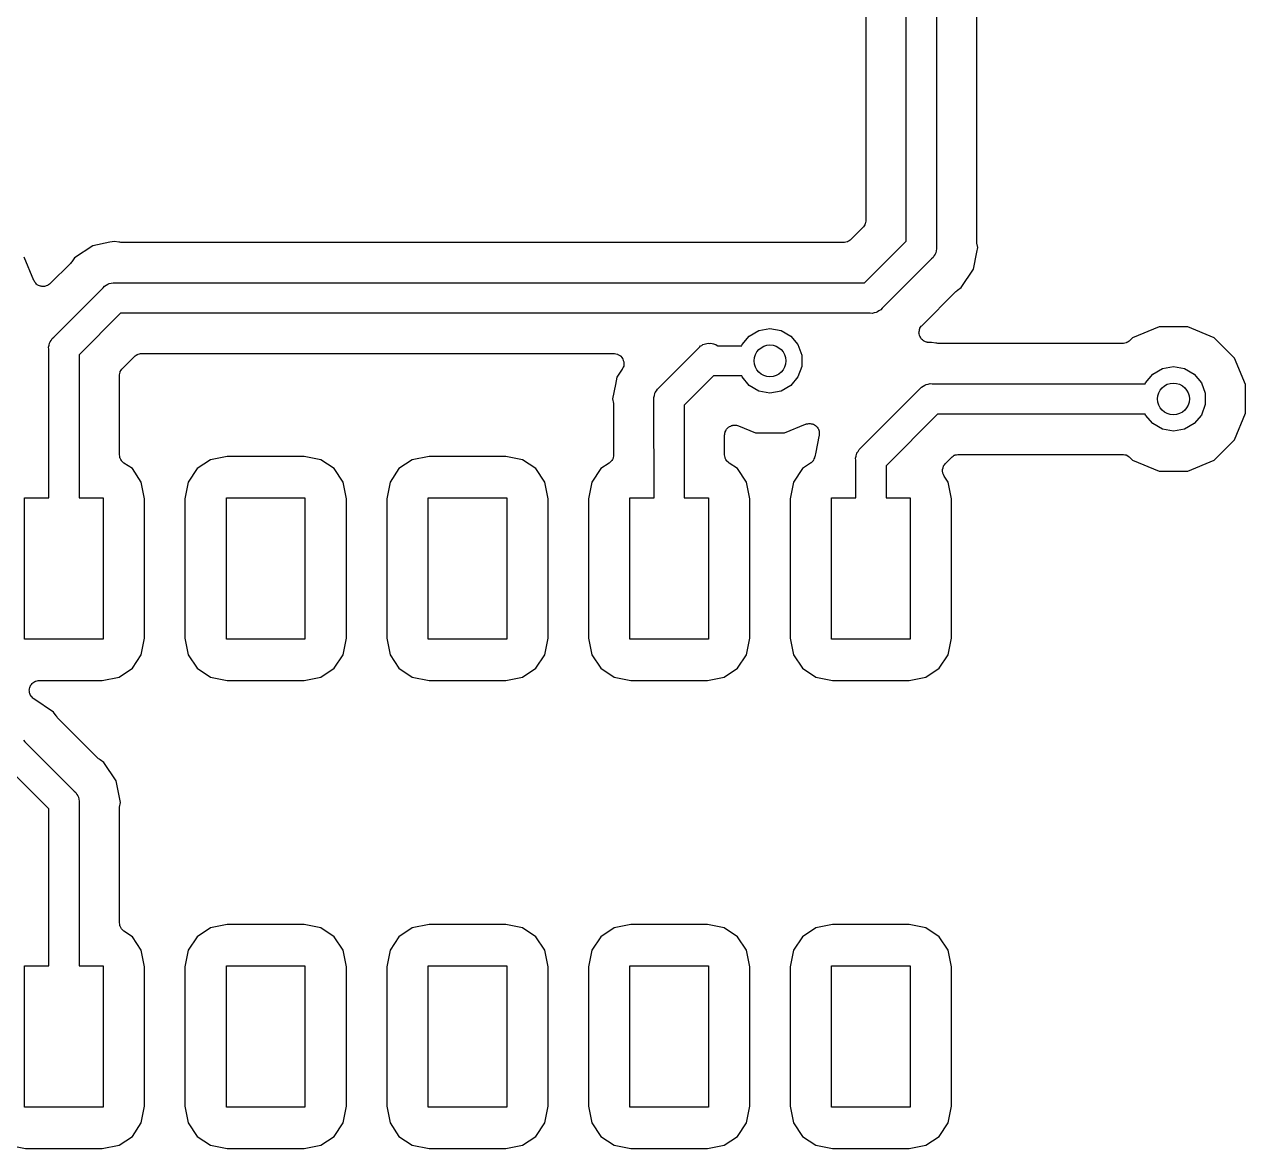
# Model space of a CAD drawing. Extents: x 40 to 163, y -163 to -37.
# Drawn here: x 116.34 to 131.72, y -140.25 to -126.1 of the extents above; entities that cross this region are included whole.
import ezdxf

# ---------------------------------------------------------------- set-up
doc = ezdxf.new("R2010")
doc.units = 0
doc.header["$MEASUREMENT"] = 0
doc.layers.add('BLACK', color=7, linetype='CONTINUOUS')

msp = doc.modelspace()

# ---------------------------------------------------------------- linework, layer by layer
at = {"layer": 'BLACK', "linetype": 'CONTINUOUS'}
for p, q in [((126.936, -103.586), (126.937, -128.563)), ((127.445, -128.826), (127.444, -103.513)), ((127.825, -103.584), (127.825, -128.897)), ((128.333, -128.824), (128.333, -103.847)), ((126.899, -128.653), (126.748, -128.804)), ((126.903, -128.648), (126.899, -128.653)), ((126.907, -128.645), (126.903, -128.648)), ((126.915, -128.63), (126.907, -128.645)), ((126.925, -128.617), (126.915, -128.63)), ((126.926, -128.611), (126.925, -128.617)), ((126.929, -128.607), (126.926, -128.611)), ((126.932, -128.59), (126.929, -128.607)), ((126.936, -128.574), (126.932, -128.59)), ((126.937, -128.563), (126.936, -128.569)), ((126.936, -128.569), (126.936, -128.574)), ((117.418, -128.839), (117.202, -128.882)), ((117.475, -128.828), (117.418, -128.839)), ((117.532, -128.839), (117.475, -128.828)), ((117.544, -128.839), (117.532, -128.839)), ((117.556, -128.841), (117.544, -128.839)), ((126.658, -128.841), (117.556, -128.841)), ((126.664, -128.841), (126.658, -128.841)), ((126.669, -128.841), (126.664, -128.841)), ((126.685, -128.837), (126.669, -128.841)), ((126.702, -128.834), (126.685, -128.837)), ((126.706, -128.831), (126.702, -128.834)), ((126.712, -128.83), (126.706, -128.831)), ((126.725, -128.82), (126.712, -128.83)), ((126.74, -128.812), (126.725, -128.82)), ((126.743, -128.808), (126.74, -128.812)), ((126.748, -128.804), (126.743, -128.808)), ((126.921, -129.35), (127.445, -128.826)), ((128.336, -128.836), (128.333, -128.824)), ((128.336, -128.848), (128.336, -128.836)), ((117.202, -128.882), (116.971, -129.036)), ((127.81, -128.987), (127.796, -129.007)), ((127.813, -128.979), (127.81, -128.987)), ((127.817, -128.971), (127.813, -128.979)), ((127.821, -128.946), (127.817, -128.971)), ((127.828, -128.922), (127.821, -128.946)), ((127.825, -128.897), (127.828, -128.922)), ((128.293, -129.178), (128.336, -128.962)), ((128.347, -128.905), (128.336, -128.848)), ((128.336, -128.962), (128.347, -128.905)), ((116.461, -129.318), (116.34, -129.026)), ((116.924, -129.104), (116.668, -129.359)), ((116.931, -129.093), (116.924, -129.104)), ((116.939, -129.084), (116.931, -129.093)), ((116.971, -129.036), (116.939, -129.084)), ((127.764, -129.046), (127.141, -129.669)), ((127.783, -129.029), (127.764, -129.046)), ((127.796, -129.007), (127.783, -129.029)), ((128.139, -129.409), (128.293, -129.178)), ((116.468, -129.33), (116.461, -129.318)), ((116.474, -129.342), (116.468, -129.33)), ((116.48, -129.348), (116.474, -129.342)), ((116.485, -129.355), (116.48, -129.348)), ((116.496, -129.364), (116.485, -129.355)), ((116.505, -129.373), (116.496, -129.364)), ((116.513, -129.377), (116.505, -129.373)), ((116.52, -129.382), (116.513, -129.377)), ((116.533, -129.386), (116.52, -129.382)), ((116.545, -129.392), (116.533, -129.386)), ((116.554, -129.393), (116.545, -129.392)), ((116.562, -129.395), (116.554, -129.393)), ((116.575, -129.395), (116.562, -129.395)), ((116.589, -129.396), (116.575, -129.395)), ((116.597, -129.394), (116.589, -129.396)), ((116.606, -129.393), (116.597, -129.394)), ((116.618, -129.388), (116.606, -129.393)), ((116.632, -129.384), (116.618, -129.388)), ((116.639, -129.38), (116.632, -129.384)), ((116.646, -129.376), (116.639, -129.38)), ((116.657, -129.367), (116.646, -129.376)), ((116.668, -129.359), (116.657, -129.367)), ((116.711, -130.034), (117.334, -129.411)), ((117.334, -129.411), (117.351, -129.392)), ((117.351, -129.392), (117.373, -129.379)), ((117.373, -129.379), (117.393, -129.365)), ((117.393, -129.365), (117.401, -129.362)), ((117.401, -129.362), (117.409, -129.358)), ((117.409, -129.358), (117.434, -129.354)), ((117.434, -129.354), (117.458, -129.347)), ((117.458, -129.347), (117.483, -129.35)), ((117.483, -129.35), (126.921, -129.35)), ((127.644, -129.884), (128.071, -129.456)), ((128.071, -129.456), (128.082, -129.449)), ((128.082, -129.449), (128.091, -129.441)), ((128.091, -129.441), (128.139, -129.409)), ((117.554, -129.731), (117.03, -130.254)), ((126.992, -129.731), (117.554, -129.731)), ((127.017, -129.733), (126.992, -129.731)), ((127.041, -129.726), (127.017, -129.733)), ((127.066, -129.722), (127.041, -129.726)), ((127.074, -129.718), (127.066, -129.722)), ((127.082, -129.715), (127.074, -129.718)), ((127.102, -129.701), (127.082, -129.715)), ((127.124, -129.688), (127.102, -129.701)), ((127.141, -129.669), (127.124, -129.688)), ((127.617, -129.927), (127.618, -129.92)), ((127.618, -129.92), (127.627, -129.908)), ((127.627, -129.908), (127.634, -129.895)), ((127.634, -129.895), (127.64, -129.89)), ((127.64, -129.89), (127.644, -129.884)), ((130.629, -129.902), (130.296, -130.04)), ((130.991, -129.902), (130.629, -129.902)), ((131.324, -130.04), (130.991, -129.902)), ((116.665, -130.093), (116.679, -130.073)), ((116.679, -130.073), (116.692, -130.051)), ((116.692, -130.051), (116.711, -130.034)), ((125.378, -130.127), (125.469, -130.019)), ((125.469, -130.019), (125.591, -129.949)), ((125.591, -129.949), (125.73, -129.924)), ((125.73, -129.924), (125.869, -129.949)), ((125.869, -129.949), (125.991, -130.019)), ((125.991, -130.019), (126.082, -130.127)), ((127.606, -129.977), (127.608, -129.97)), ((127.609, -129.992), (127.606, -129.977)), ((127.607, -129.963), (127.611, -129.948)), ((127.608, -129.97), (127.607, -129.963)), ((127.611, -130.007), (127.609, -129.992)), ((127.611, -129.948), (127.613, -129.933)), ((127.614, -130.013), (127.611, -130.007)), ((127.613, -129.933), (127.617, -129.927)), ((127.615, -130.02), (127.614, -130.013)), ((127.623, -130.033), (127.615, -130.02)), ((127.629, -130.047), (127.623, -130.033)), ((127.634, -130.052), (127.629, -130.047)), ((127.638, -130.058), (127.634, -130.052)), ((127.65, -130.067), (127.638, -130.058)), ((127.661, -130.078), (127.65, -130.067)), ((130.262, -130.074), (130.257, -130.078)), ((130.296, -130.04), (130.262, -130.074)), ((131.58, -130.296), (131.324, -130.04)), ((116.647, -130.158), (116.654, -130.134)), ((116.649, -130.183), (116.647, -130.158)), ((116.65, -132.055), (116.649, -130.183)), ((116.654, -130.134), (116.658, -130.109)), ((116.658, -130.109), (116.662, -130.101)), ((116.662, -130.101), (116.665, -130.093)), ((124.331, -130.669), (124.845, -130.156)), ((124.845, -130.156), (124.857, -130.144)), ((124.845, -130.156), (124.845, -130.156)), ((124.857, -130.144), (124.872, -130.136)), ((124.872, -130.136), (124.886, -130.127)), ((124.886, -130.127), (124.903, -130.122)), ((124.903, -130.122), (124.918, -130.115)), ((124.918, -130.115), (124.935, -130.114)), ((124.935, -130.114), (124.951, -130.109)), ((124.951, -130.109), (124.968, -130.111)), ((124.968, -130.111), (124.985, -130.109)), ((124.985, -130.109), (125.001, -130.114)), ((125.001, -130.114), (125.018, -130.115)), ((125.018, -130.115), (125.033, -130.122)), ((125.033, -130.122), (125.05, -130.127)), ((125.05, -130.127), (125.064, -130.136)), ((125.064, -130.136), (125.071, -130.14)), ((125.071, -130.14), (125.374, -130.14)), ((125.374, -130.14), (125.378, -130.127)), ((126.082, -130.127), (126.13, -130.26)), ((127.667, -130.081), (127.661, -130.078)), ((127.672, -130.085), (127.667, -130.081)), ((127.687, -130.09), (127.672, -130.085)), ((127.701, -130.097), (127.687, -130.09)), ((127.707, -130.097), (127.701, -130.097)), ((127.714, -130.1), (127.707, -130.097)), ((127.729, -130.099), (127.714, -130.1)), ((127.744, -130.101), (127.729, -130.099)), ((127.751, -130.099), (127.744, -130.101)), ((127.758, -130.099), (127.751, -130.099)), ((127.762, -130.098), (127.758, -130.099)), ((127.819, -130.109), (127.762, -130.098)), ((127.831, -130.109), (127.819, -130.109)), ((127.843, -130.112), (127.831, -130.109)), ((130.172, -130.112), (127.843, -130.112)), ((130.177, -130.111), (130.172, -130.112)), ((130.183, -130.111), (130.177, -130.111)), ((130.199, -130.107), (130.183, -130.111)), ((130.215, -130.104), (130.199, -130.107)), ((130.22, -130.101), (130.215, -130.104)), ((130.225, -130.1), (130.22, -130.101)), ((130.239, -130.09), (130.225, -130.1)), ((130.253, -130.082), (130.239, -130.09)), ((130.257, -130.078), (130.253, -130.082)), ((117.03, -130.254), (117.03, -132.055)), ((117.576, -130.427), (117.727, -130.276)), ((117.727, -130.276), (117.732, -130.272)), ((117.732, -130.272), (117.735, -130.268)), ((117.735, -130.268), (117.75, -130.26)), ((117.75, -130.26), (117.763, -130.25)), ((117.763, -130.25), (117.769, -130.249)), ((117.769, -130.249), (117.773, -130.246)), ((117.773, -130.246), (117.79, -130.243)), ((117.79, -130.243), (117.806, -130.239)), ((117.806, -130.239), (117.811, -130.239)), ((117.811, -130.239), (117.817, -130.238)), ((117.817, -130.238), (123.764, -130.238)), ((123.764, -130.238), (123.768, -130.239)), ((123.768, -130.239), (123.772, -130.239)), ((123.772, -130.239), (123.79, -130.243)), ((123.79, -130.243), (123.808, -130.246)), ((123.808, -130.246), (123.811, -130.248)), ((123.811, -130.248), (123.815, -130.249)), ((123.815, -130.249), (123.83, -130.259)), ((123.83, -130.259), (123.846, -130.268)), ((123.846, -130.268), (123.849, -130.271)), ((123.849, -130.271), (123.852, -130.274)), ((123.852, -130.274), (123.863, -130.288)), ((123.863, -130.288), (123.874, -130.302)), ((123.874, -130.302), (123.876, -130.306)), ((123.876, -130.306), (123.878, -130.309)), ((123.878, -130.309), (123.883, -130.327)), ((123.883, -130.327), (123.889, -130.343)), ((123.889, -130.343), (123.889, -130.348)), ((123.889, -130.348), (123.89, -130.352)), ((123.89, -130.352), (123.889, -130.37)), ((123.889, -130.37), (123.889, -130.388)), ((126.13, -130.26), (126.13, -130.401)), ((131.718, -130.629), (131.58, -130.296)), ((117.538, -130.517), (117.539, -130.511)), ((117.538, -131.512), (117.538, -130.517)), ((117.539, -130.506), (117.543, -130.49)), ((117.539, -130.511), (117.539, -130.506)), ((117.543, -130.49), (117.546, -130.473)), ((117.546, -130.473), (117.549, -130.469)), ((117.549, -130.469), (117.55, -130.463)), ((117.55, -130.463), (117.56, -130.45)), ((117.56, -130.45), (117.568, -130.435)), ((117.568, -130.435), (117.572, -130.432)), ((117.572, -130.432), (117.576, -130.427)), ((123.802, -130.537), (123.784, -130.629)), ((123.87, -130.436), (123.802, -130.537)), ((123.871, -130.432), (123.87, -130.436)), ((123.874, -130.429), (123.871, -130.432)), ((123.88, -130.412), (123.874, -130.429)), ((123.888, -130.396), (123.88, -130.412)), ((123.889, -130.388), (123.888, -130.391)), ((123.888, -130.391), (123.888, -130.396)), ((125.018, -130.521), (124.65, -130.889)), ((125.374, -130.521), (125.018, -130.521)), ((125.378, -130.534), (125.374, -130.521)), ((125.469, -130.642), (125.378, -130.534)), ((126.082, -130.534), (125.991, -130.642)), ((126.13, -130.401), (126.082, -130.534)), ((130.458, -130.607), (130.549, -130.499)), ((130.549, -130.499), (130.671, -130.428)), ((130.671, -130.428), (130.81, -130.404)), ((130.81, -130.404), (130.949, -130.428)), ((130.949, -130.428), (131.071, -130.499)), ((131.071, -130.499), (131.162, -130.607)), ((123.784, -130.629), (123.748, -130.81)), ((123.784, -130.629), (123.784, -130.629)), ((124.299, -130.708), (124.312, -130.686)), ((124.312, -130.686), (124.331, -130.669)), ((125.591, -130.712), (125.469, -130.642)), ((125.991, -130.642), (125.869, -130.712)), ((126.871, -131.431), (127.621, -130.681)), ((127.621, -130.681), (127.638, -130.662)), ((127.638, -130.662), (127.66, -130.649)), ((127.66, -130.649), (127.68, -130.635)), ((127.68, -130.635), (127.688, -130.632)), ((127.688, -130.632), (127.696, -130.628)), ((127.696, -130.628), (127.721, -130.624)), ((127.721, -130.624), (127.745, -130.617)), ((127.745, -130.617), (127.77, -130.619)), ((127.77, -130.619), (130.454, -130.619)), ((130.454, -130.619), (130.458, -130.607)), ((131.162, -130.607), (131.21, -130.739)), ((131.718, -130.991), (131.718, -130.629)), ((123.748, -130.81), (123.759, -130.867)), ((124.267, -130.793), (124.274, -130.769)), ((124.269, -130.818), (124.267, -130.793)), ((124.27, -132.055), (124.269, -130.818)), ((124.274, -130.769), (124.278, -130.744)), ((124.278, -130.744), (124.282, -130.736)), ((124.282, -130.736), (124.285, -130.728)), ((124.285, -130.728), (124.299, -130.708)), ((125.73, -130.737), (125.591, -130.712)), ((125.869, -130.712), (125.73, -130.737)), ((131.21, -130.739), (131.21, -130.881)), ((123.759, -130.867), (123.759, -130.879)), ((123.759, -130.879), (123.761, -130.891)), ((123.761, -130.891), (123.761, -131.512)), ((124.65, -130.889), (124.65, -132.055)), ((131.21, -130.881), (131.162, -131.013)), ((131.58, -131.324), (131.718, -130.991)), ((125.222, -131.157), (125.235, -131.152)), ((125.235, -131.152), (125.247, -131.146)), ((125.247, -131.146), (125.256, -131.144)), ((125.256, -131.144), (125.263, -131.142)), ((125.263, -131.142), (125.277, -131.142)), ((125.277, -131.142), (125.291, -131.14)), ((125.291, -131.14), (125.299, -131.142)), ((125.299, -131.142), (125.308, -131.142)), ((125.308, -131.142), (125.321, -131.146)), ((125.321, -131.146), (125.334, -131.149)), ((125.334, -131.149), (125.549, -131.238)), ((125.911, -131.238), (126.177, -131.128)), ((126.177, -131.128), (126.183, -131.127)), ((126.183, -131.127), (126.19, -131.124)), ((126.19, -131.124), (126.205, -131.122)), ((126.205, -131.122), (126.22, -131.119)), ((126.22, -131.119), (126.227, -131.12)), ((126.227, -131.12), (126.234, -131.119)), ((126.234, -131.119), (126.248, -131.123)), ((126.248, -131.123), (126.263, -131.125)), ((126.263, -131.125), (126.27, -131.128)), ((126.27, -131.128), (126.276, -131.129)), ((126.276, -131.129), (126.289, -131.138)), ((126.289, -131.138), (126.303, -131.145)), ((126.303, -131.145), (126.307, -131.15)), ((126.307, -131.15), (126.313, -131.154)), ((127.841, -131), (127.191, -131.651)), ((130.454, -131), (127.841, -131)), ((130.458, -131.013), (130.454, -131)), ((130.549, -131.121), (130.458, -131.013)), ((130.671, -131.192), (130.549, -131.121)), ((131.071, -131.121), (130.949, -131.192)), ((131.162, -131.013), (131.071, -131.121)), ((125.158, -131.267), (125.161, -131.253)), ((125.158, -131.512), (125.158, -131.267)), ((125.161, -131.253), (125.162, -131.239)), ((125.162, -131.239), (125.165, -131.231)), ((125.165, -131.231), (125.166, -131.223)), ((125.166, -131.223), (125.173, -131.211)), ((125.173, -131.211), (125.178, -131.198)), ((125.178, -131.198), (125.184, -131.192)), ((125.184, -131.192), (125.188, -131.185)), ((125.188, -131.185), (125.199, -131.176)), ((125.199, -131.176), (125.208, -131.166)), ((125.208, -131.166), (125.216, -131.162)), ((125.216, -131.162), (125.222, -131.157)), ((125.549, -131.238), (125.911, -131.238)), ((126.345, -131.284), (126.306, -131.481)), ((126.313, -131.154), (126.322, -131.166)), ((126.322, -131.166), (126.332, -131.177)), ((126.332, -131.177), (126.335, -131.184)), ((126.335, -131.184), (126.339, -131.189)), ((126.339, -131.189), (126.343, -131.204)), ((126.343, -131.204), (126.349, -131.218)), ((126.349, -131.276), (126.345, -131.284)), ((126.349, -131.218), (126.35, -131.225)), ((126.351, -131.262), (126.349, -131.269)), ((126.349, -131.269), (126.349, -131.276)), ((126.35, -131.225), (126.351, -131.232)), ((126.351, -131.232), (126.35, -131.247)), ((126.35, -131.247), (126.351, -131.262)), ((130.81, -131.216), (130.671, -131.192)), ((130.949, -131.192), (130.81, -131.216)), ((126.839, -131.47), (126.852, -131.448)), ((126.852, -131.448), (126.871, -131.431)), ((131.324, -131.58), (131.58, -131.324)), ((117.542, -131.529), (117.538, -131.512)), ((117.544, -131.547), (117.542, -131.529)), ((117.545, -131.551), (117.544, -131.547)), ((117.546, -131.555), (117.545, -131.551)), ((117.555, -131.571), (117.546, -131.555)), ((117.563, -131.587), (117.555, -131.571)), ((117.566, -131.59), (117.563, -131.587)), ((117.568, -131.593), (117.566, -131.59)), ((117.582, -131.605), (117.568, -131.593)), ((117.595, -131.617), (117.582, -131.605)), ((118.686, -131.576), (118.518, -131.688)), ((118.897, -131.534), (118.686, -131.576)), ((119.863, -131.534), (118.897, -131.534)), ((120.074, -131.576), (119.863, -131.534)), ((120.242, -131.688), (120.074, -131.576)), ((121.226, -131.576), (121.058, -131.688)), ((121.437, -131.534), (121.226, -131.576)), ((122.403, -131.534), (121.437, -131.534)), ((122.614, -131.576), (122.403, -131.534)), ((122.782, -131.688), (122.614, -131.576)), ((123.718, -131.605), (123.705, -131.617)), ((123.732, -131.593), (123.718, -131.605)), ((123.734, -131.59), (123.732, -131.593)), ((123.737, -131.587), (123.734, -131.59)), ((123.745, -131.571), (123.737, -131.587)), ((123.754, -131.555), (123.745, -131.571)), ((123.755, -131.551), (123.754, -131.555)), ((123.756, -131.547), (123.755, -131.551)), ((123.758, -131.529), (123.756, -131.547)), ((123.761, -131.512), (123.758, -131.529)), ((125.162, -131.529), (125.158, -131.512)), ((125.164, -131.547), (125.162, -131.529)), ((125.165, -131.551), (125.164, -131.547)), ((125.166, -131.555), (125.165, -131.551)), ((125.175, -131.571), (125.166, -131.555)), ((125.183, -131.587), (125.175, -131.571)), ((125.186, -131.59), (125.183, -131.587)), ((125.188, -131.593), (125.186, -131.59)), ((125.202, -131.605), (125.188, -131.593)), ((125.215, -131.617), (125.202, -131.605)), ((126.249, -131.614), (126.244, -131.616)), ((126.26, -131.601), (126.249, -131.614)), ((126.272, -131.59), (126.26, -131.601)), ((126.275, -131.585), (126.272, -131.59)), ((126.278, -131.581), (126.275, -131.585)), ((126.284, -131.565), (126.278, -131.581)), ((126.292, -131.55), (126.284, -131.565)), ((126.294, -131.539), (126.292, -131.545)), ((126.292, -131.545), (126.292, -131.55)), ((126.306, -131.481), (126.294, -131.539)), ((126.306, -131.481), (126.306, -131.481)), ((126.807, -131.555), (126.814, -131.531)), ((126.809, -131.58), (126.807, -131.555)), ((126.809, -132.055), (126.809, -131.58)), ((126.814, -131.531), (126.818, -131.506)), ((126.818, -131.506), (126.822, -131.498)), ((126.822, -131.498), (126.825, -131.49)), ((126.825, -131.49), (126.839, -131.47)), ((127.939, -131.621), (128.014, -131.546)), ((128.014, -131.546), (128.019, -131.542)), ((128.019, -131.542), (128.022, -131.538)), ((128.022, -131.538), (128.037, -131.53)), ((128.037, -131.53), (128.05, -131.52)), ((128.05, -131.52), (128.056, -131.519)), ((128.056, -131.519), (128.06, -131.516)), ((128.06, -131.516), (128.077, -131.513)), ((128.077, -131.513), (128.093, -131.509)), ((128.093, -131.509), (128.098, -131.509)), ((128.098, -131.509), (128.104, -131.508)), ((128.104, -131.508), (130.172, -131.508)), ((130.172, -131.508), (130.177, -131.509)), ((130.177, -131.509), (130.183, -131.509)), ((130.183, -131.509), (130.199, -131.513)), ((130.199, -131.513), (130.215, -131.516)), ((130.215, -131.516), (130.22, -131.519)), ((130.22, -131.519), (130.225, -131.52)), ((130.225, -131.52), (130.239, -131.53)), ((130.239, -131.53), (130.253, -131.538)), ((130.253, -131.538), (130.257, -131.542)), ((130.257, -131.542), (130.262, -131.546)), ((130.262, -131.546), (130.296, -131.58)), ((130.296, -131.58), (130.629, -131.718)), ((130.991, -131.718), (131.324, -131.58)), ((117.702, -131.688), (117.595, -131.617)), ((117.814, -131.856), (117.702, -131.688)), ((118.518, -131.688), (118.406, -131.856)), ((120.354, -131.856), (120.242, -131.688)), ((121.058, -131.688), (120.946, -131.856)), ((122.894, -131.856), (122.782, -131.688)), ((123.598, -131.688), (123.486, -131.856)), ((123.705, -131.617), (123.598, -131.688)), ((125.322, -131.688), (125.215, -131.617)), ((125.434, -131.856), (125.322, -131.688)), ((126.138, -131.688), (126.026, -131.856)), ((126.24, -131.62), (126.138, -131.688)), ((126.244, -131.616), (126.24, -131.62)), ((127.191, -131.651), (127.191, -132.055)), ((127.903, -131.697), (127.909, -131.677)), ((127.903, -131.698), (127.903, -131.697)), ((127.903, -131.699), (127.903, -131.698)), ((127.904, -131.72), (127.903, -131.699)), ((127.906, -131.741), (127.904, -131.72)), ((127.906, -131.742), (127.906, -131.741)), ((127.906, -131.743), (127.906, -131.742)), ((127.915, -131.762), (127.906, -131.743)), ((127.909, -131.677), (127.914, -131.657)), ((127.914, -131.657), (127.915, -131.656)), ((127.915, -131.654), (127.927, -131.638)), ((127.915, -131.656), (127.915, -131.654)), ((127.923, -131.781), (127.915, -131.762)), ((127.927, -131.638), (127.939, -131.621)), ((130.629, -131.718), (130.991, -131.718)), ((117.856, -132.067), (117.814, -131.856)), ((118.406, -131.856), (118.364, -132.067)), ((120.396, -132.067), (120.354, -131.856)), ((120.946, -131.856), (120.904, -132.067)), ((122.936, -132.067), (122.894, -131.856)), ((123.486, -131.856), (123.444, -132.067)), ((125.476, -132.067), (125.434, -131.856)), ((126.026, -131.856), (125.984, -132.067)), ((127.974, -131.856), (127.923, -131.781)), ((128.016, -132.067), (127.974, -131.856)), ((116.345, -133.833), (116.345, -132.055)), ((116.345, -132.055), (116.65, -132.055)), ((117.03, -132.055), (117.335, -132.055)), ((117.335, -132.055), (117.335, -133.833)), ((117.856, -133.82), (117.856, -132.067)), ((118.364, -132.067), (118.364, -133.82)), ((118.885, -133.833), (118.885, -132.055)), ((118.885, -132.055), (119.875, -132.055)), ((119.875, -132.055), (119.875, -133.833)), ((120.396, -133.82), (120.396, -132.067)), ((120.904, -132.067), (120.904, -133.82)), ((121.425, -133.833), (121.425, -132.055)), ((121.425, -132.055), (122.415, -132.055)), ((122.415, -132.055), (122.415, -133.833)), ((122.936, -133.82), (122.936, -132.067)), ((123.444, -132.067), (123.444, -133.82)), ((123.965, -133.833), (123.965, -132.055)), ((123.965, -132.055), (124.27, -132.055)), ((124.65, -132.055), (124.955, -132.055)), ((124.955, -132.055), (124.955, -133.833)), ((125.476, -133.82), (125.476, -132.067)), ((125.984, -132.067), (125.984, -133.82)), ((126.505, -133.833), (126.505, -132.055)), ((126.505, -132.055), (126.809, -132.055)), ((127.191, -132.055), (127.495, -132.055)), ((127.495, -132.055), (127.495, -133.833)), ((128.016, -133.82), (128.016, -132.067)), ((117.335, -133.833), (116.345, -133.833)), ((117.814, -134.031), (117.856, -133.82)), ((118.364, -133.82), (118.406, -134.031)), ((119.875, -133.833), (118.885, -133.833)), ((120.354, -134.031), (120.396, -133.82)), ((120.904, -133.82), (120.946, -134.031)), ((122.415, -133.833), (121.425, -133.833)), ((122.894, -134.031), (122.936, -133.82)), ((123.444, -133.82), (123.486, -134.031)), ((124.955, -133.833), (123.965, -133.833)), ((125.434, -134.031), (125.476, -133.82)), ((125.984, -133.82), (126.026, -134.031)), ((127.495, -133.833), (126.505, -133.833)), ((127.974, -134.031), (128.016, -133.82)), ((117.702, -134.199), (117.814, -134.031)), ((118.406, -134.031), (118.518, -134.199)), ((120.242, -134.199), (120.354, -134.031)), ((120.946, -134.031), (121.058, -134.199)), ((122.782, -134.199), (122.894, -134.031)), ((123.486, -134.031), (123.598, -134.199)), ((125.322, -134.199), (125.434, -134.031)), ((126.026, -134.031), (126.138, -134.199)), ((127.862, -134.199), (127.974, -134.031)), ((117.534, -134.311), (117.702, -134.199)), ((118.518, -134.199), (118.686, -134.311)), ((120.074, -134.311), (120.242, -134.199)), ((121.058, -134.199), (121.226, -134.311)), ((122.614, -134.311), (122.782, -134.199)), ((123.598, -134.199), (123.766, -134.311)), ((125.154, -134.311), (125.322, -134.199)), ((126.138, -134.199), (126.306, -134.311)), ((127.694, -134.311), (127.862, -134.199)), ((116.449, -134.383), (116.463, -134.375)), ((116.463, -134.375), (116.475, -134.366)), ((116.475, -134.366), (116.482, -134.364)), ((116.482, -134.364), (116.488, -134.361)), ((116.488, -134.361), (116.503, -134.358)), ((116.503, -134.358), (116.517, -134.354)), ((116.517, -134.354), (116.524, -134.354)), ((116.524, -134.354), (116.531, -134.353)), ((116.531, -134.353), (117.323, -134.353)), ((117.323, -134.353), (117.534, -134.311)), ((118.686, -134.311), (118.897, -134.353)), ((118.897, -134.353), (119.863, -134.353)), ((119.863, -134.353), (120.074, -134.311)), ((121.226, -134.311), (121.437, -134.353)), ((121.437, -134.353), (122.403, -134.353)), ((122.403, -134.353), (122.614, -134.311)), ((123.766, -134.311), (123.977, -134.353)), ((123.977, -134.353), (124.943, -134.353)), ((124.943, -134.353), (125.154, -134.311)), ((126.306, -134.311), (126.517, -134.353)), ((126.517, -134.353), (127.483, -134.353)), ((127.483, -134.353), (127.694, -134.311)), ((116.404, -134.472), (116.406, -134.465)), ((116.406, -134.487), (116.404, -134.472)), ((116.406, -134.458), (116.411, -134.444)), ((116.406, -134.465), (116.406, -134.458)), ((116.406, -134.502), (116.406, -134.487)), ((116.408, -134.509), (116.406, -134.502)), ((116.409, -134.516), (116.408, -134.509)), ((116.416, -134.529), (116.409, -134.516)), ((116.411, -134.444), (116.415, -134.429)), ((116.415, -134.429), (116.419, -134.423)), ((116.421, -134.544), (116.416, -134.529)), ((116.419, -134.423), (116.421, -134.417)), ((116.421, -134.417), (116.431, -134.405)), ((116.431, -134.405), (116.439, -134.392)), ((116.439, -134.392), (116.445, -134.388)), ((116.445, -134.388), (116.449, -134.383)), ((116.426, -134.549), (116.421, -134.544)), ((116.429, -134.555), (116.426, -134.549)), ((116.44, -134.566), (116.429, -134.555)), ((116.449, -134.577), (116.44, -134.566)), ((116.455, -134.581), (116.449, -134.577)), ((116.46, -134.586), (116.455, -134.581)), ((116.709, -134.751), (116.46, -134.586)), ((116.741, -134.799), (116.709, -134.751)), ((116.749, -134.808), (116.741, -134.799)), ((116.756, -134.819), (116.749, -134.808)), ((117.276, -135.339), (116.756, -134.819)), ((116.329, -135.107), (116.346, -135.126)), ((116.346, -135.126), (116.969, -135.749)), ((116.649, -135.969), (116.126, -135.445)), ((117.287, -135.346), (117.276, -135.339)), ((117.296, -135.354), (117.287, -135.346)), ((117.344, -135.386), (117.296, -135.354)), ((117.498, -135.617), (117.344, -135.386)), ((116.969, -135.749), (116.988, -135.766)), ((117.519, -135.724), (117.498, -135.617)), ((117.552, -135.89), (117.519, -135.724)), ((116.988, -135.766), (117.001, -135.788)), ((117.001, -135.788), (117.015, -135.808)), ((117.015, -135.808), (117.018, -135.816)), ((117.018, -135.816), (117.022, -135.824)), ((117.022, -135.824), (117.026, -135.849)), ((117.026, -135.849), (117.033, -135.873)), ((117.033, -135.873), (117.03, -135.898)), ((117.03, -135.898), (117.03, -137.947)), ((117.541, -135.947), (117.552, -135.89)), ((116.65, -137.947), (116.649, -135.969)), ((117.538, -135.971), (117.541, -135.959)), ((117.538, -137.404), (117.538, -135.971)), ((117.541, -135.959), (117.541, -135.947)), ((117.542, -137.422), (117.538, -137.404)), ((117.544, -137.44), (117.542, -137.422)), ((117.545, -137.444), (117.544, -137.44)), ((117.546, -137.448), (117.545, -137.444)), ((117.555, -137.463), (117.546, -137.448)), ((118.897, -137.427), (118.686, -137.469)), ((119.863, -137.427), (118.897, -137.427)), ((120.074, -137.469), (119.863, -137.427)), ((121.437, -137.427), (121.226, -137.469)), ((122.403, -137.427), (121.437, -137.427)), ((122.614, -137.469), (122.403, -137.427)), ((123.977, -137.427), (123.766, -137.469)), ((124.943, -137.427), (123.977, -137.427)), ((125.154, -137.469), (124.943, -137.427)), ((126.517, -137.427), (126.306, -137.469)), ((127.483, -137.427), (126.517, -137.427)), ((127.694, -137.469), (127.483, -137.427)), ((117.563, -137.479), (117.555, -137.463)), ((117.566, -137.482), (117.563, -137.479)), ((117.568, -137.486), (117.566, -137.482)), ((117.582, -137.498), (117.568, -137.486)), ((117.595, -137.51), (117.582, -137.498)), ((117.702, -137.581), (117.595, -137.51)), ((117.814, -137.749), (117.702, -137.581)), ((118.518, -137.581), (118.406, -137.749)), ((118.686, -137.469), (118.518, -137.581)), ((120.242, -137.581), (120.074, -137.469)), ((120.354, -137.749), (120.242, -137.581)), ((121.058, -137.581), (120.946, -137.749)), ((121.226, -137.469), (121.058, -137.581)), ((122.782, -137.581), (122.614, -137.469)), ((122.894, -137.749), (122.782, -137.581)), ((123.598, -137.581), (123.486, -137.749)), ((123.766, -137.469), (123.598, -137.581)), ((125.322, -137.581), (125.154, -137.469)), ((125.434, -137.749), (125.322, -137.581)), ((126.138, -137.581), (126.026, -137.749)), ((126.306, -137.469), (126.138, -137.581)), ((127.862, -137.581), (127.694, -137.469)), ((127.974, -137.749), (127.862, -137.581)), ((117.856, -137.96), (117.814, -137.749)), ((118.406, -137.749), (118.364, -137.96)), ((120.396, -137.96), (120.354, -137.749)), ((120.946, -137.749), (120.904, -137.96)), ((122.936, -137.96), (122.894, -137.749)), ((123.486, -137.749), (123.444, -137.96)), ((125.476, -137.96), (125.434, -137.749)), ((126.026, -137.749), (125.984, -137.96)), ((128.016, -137.96), (127.974, -137.749)), ((116.345, -139.725), (116.345, -137.947)), ((116.345, -137.947), (116.65, -137.947)), ((117.03, -137.947), (117.335, -137.947)), ((117.335, -137.947), (117.335, -139.725)), ((117.856, -139.713), (117.856, -137.96)), ((118.364, -137.96), (118.364, -139.713)), ((118.885, -139.725), (118.885, -137.947)), ((118.885, -137.947), (119.875, -137.947)), ((119.875, -137.947), (119.875, -139.725)), ((120.396, -139.713), (120.396, -137.96)), ((120.904, -137.96), (120.904, -139.713)), ((121.425, -139.725), (121.425, -137.947)), ((121.425, -137.947), (122.415, -137.947)), ((122.415, -137.947), (122.415, -139.725)), ((122.936, -139.713), (122.936, -137.96)), ((123.444, -137.96), (123.444, -139.713)), ((123.965, -139.725), (123.965, -137.947)), ((123.965, -137.947), (124.955, -137.947)), ((124.955, -137.947), (124.955, -139.725)), ((125.476, -139.713), (125.476, -137.96)), ((125.984, -137.96), (125.984, -139.713)), ((126.505, -139.725), (126.505, -137.947)), ((126.505, -137.947), (127.495, -137.947)), ((127.495, -137.947), (127.495, -139.725)), ((128.016, -139.713), (128.016, -137.96)), ((117.335, -139.725), (116.345, -139.725)), ((117.814, -139.924), (117.856, -139.713)), ((118.364, -139.713), (118.406, -139.924)), ((119.875, -139.725), (118.885, -139.725)), ((120.354, -139.924), (120.396, -139.713)), ((120.904, -139.713), (120.946, -139.924)), ((122.415, -139.725), (121.425, -139.725)), ((122.894, -139.924), (122.936, -139.713)), ((123.444, -139.713), (123.486, -139.924)), ((124.955, -139.725), (123.965, -139.725)), ((125.434, -139.924), (125.476, -139.713)), ((125.984, -139.713), (126.026, -139.924)), ((127.495, -139.725), (126.505, -139.725)), ((127.974, -139.924), (128.016, -139.713)), ((117.702, -140.092), (117.814, -139.924)), ((118.406, -139.924), (118.518, -140.092)), ((120.242, -140.092), (120.354, -139.924)), ((120.946, -139.924), (121.058, -140.092)), ((122.782, -140.092), (122.894, -139.924)), ((123.486, -139.924), (123.598, -140.092)), ((125.322, -140.092), (125.434, -139.924)), ((126.026, -139.924), (126.138, -140.092)), ((127.862, -140.092), (127.974, -139.924)), ((116.146, -140.204), (116.357, -140.246)), ((117.323, -140.246), (117.534, -140.204)), ((117.534, -140.204), (117.702, -140.092)), ((118.518, -140.092), (118.686, -140.204)), ((118.686, -140.204), (118.897, -140.246)), ((119.863, -140.246), (120.074, -140.204)), ((120.074, -140.204), (120.242, -140.092)), ((121.058, -140.092), (121.226, -140.204)), ((121.226, -140.204), (121.437, -140.246)), ((122.403, -140.246), (122.614, -140.204)), ((122.614, -140.204), (122.782, -140.092)), ((123.598, -140.092), (123.766, -140.204)), ((123.766, -140.204), (123.977, -140.246)), ((124.943, -140.246), (125.154, -140.204)), ((125.154, -140.204), (125.322, -140.092)), ((126.138, -140.092), (126.306, -140.204)), ((126.306, -140.204), (126.517, -140.246)), ((127.483, -140.246), (127.694, -140.204)), ((127.694, -140.204), (127.862, -140.092)), ((116.357, -140.246), (117.323, -140.246)), ((118.897, -140.246), (119.863, -140.246)), ((121.437, -140.246), (122.403, -140.246)), ((123.977, -140.246), (124.943, -140.246)), ((126.517, -140.246), (127.483, -140.246))]:
    msp.add_line(p, q, dxfattribs=at)
at = {"layer": 'BLACK'}
for centre in [(125.73, -130.331), (130.81, -130.81)]:
    msp.add_circle(centre, 0.2, dxfattribs=at)

doc.saveas('drawing.dxf')
